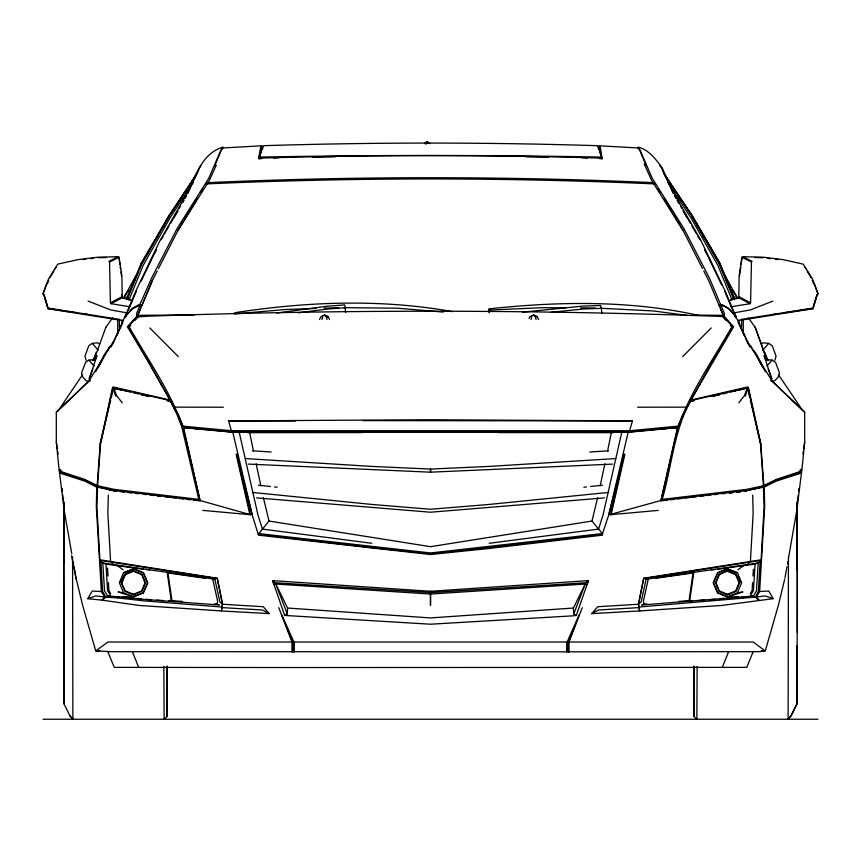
<?xml version="1.0" encoding="UTF-8"?>
<svg xmlns="http://www.w3.org/2000/svg" width="861" height="861" viewBox="0 0 861 861"><rect width="100%" height="100%" fill="white"/><g stroke="black" fill="none" stroke-linecap="round" stroke-linejoin="round"><path stroke-width="1.29" d="M72.561 556.949L72.873 718.72L70.021 715.943M797.361 502.867L797.082 703.695L790.979 715.943L788.127 718.72L788.439 556.949M797.329 632.286L797.286 502.932M63.714 502.932L63.918 703.695L70.29 716.46L73.163 719.236M64.144 672.344L63.918 703.695M167.271 666.188L166.98 715.943L166.743 667.006M694.257 667.006L694.02 715.943L693.729 666.188M697.13 666.457L696.883 718.72M796.855 569.681L797.017 501.802M694.041 666.36L693.751 716.287L696.603 719.086M731.032 306.774L750.049 303.685L750.577 302.835L751.47 262.035L741.967 257.267L739.136 275.821L738.803 296.647L738.221 297.475L730.354 299.639M797.135 645.632L796.855 702.974M164.397 719.086L167.249 716.287L167.357 666.618M114.836 491.018L98.165 486.842L97.541 485.733L100.522 444.072L112.834 388.171L113.534 387.654L170.187 400.613L176.946 414.356L181.865 427.142L198.773 499.358L200.118 500.865L183.102 427.347C170.478 391.271 147.597 359.317 128.763 326.104L137.147 316.902L149.674 316.138C340.665 309.443 531.937 309.626 722.928 316.514L732.248 326.104C713.403 359.306 690.533 391.271 677.908 427.347L660.893 500.865L662.227 499.358C671.828 466.565 673.7 430.823 690.813 400.613L747.477 387.654L748.166 388.171L760.489 444.082L763.47 485.733L762.846 486.842L744.227 491.244M202.787 510.39L250.476 514.717L236.753 454.231L252.241 514.975L258.192 534.283L259.086 535.208L430.5 554.527L488.714 548.511L601.936 535.208L602.388 533.583L591.991 521.045L597.663 497.518M71.786 553.86L64.274 510.842L59.108 469.557L60.69 473.356L84.841 481.148L96.744 487.1L96.335 506.914L101.361 591.529L104.59 596.996L101.975 600.149L87.8 598.686L92.267 591.023L101.361 591.529M108.303 495.118L107.851 513.404L110.595 561.469L217.252 578.258L222.547 604.25L221.374 610.944L139.622 605.487L101.975 600.149L107.625 596.049L110.531 595.586L107.571 590.614L105.946 564.084L102.825 563.019L99.876 559.79L96.927 507.032L97.594 487.165L98.165 486.842L97.175 485.604L84.862 479.459L60.141 471.268L58.882 467.652L56.309 442.005L56.309 412.258L88.726 381.272L113.9 340.816L119.066 329.472M121.993 322.477L122.079 319.991M345.627 312.435L344.734 304.902L326.889 306.236L276.855 313.017M430.898 591.324L272.593 580.615L275.229 582.746L430.5 592.594L430.5 605.38L430.5 592.594L585.781 582.746L588.418 580.615L430.102 591.324M287.273 613.893L287.563 608.038L275.229 582.746L287.273 613.893L284.69 615.443L272.593 580.615L273.938 584.479M753.698 564.084L758.175 563.029L761.135 559.79L764.073 507.032L763.416 487.165L762.846 486.842L763.847 485.604L776.159 479.459L800.859 471.268L802.118 467.652L804.691 442.005L804.691 412.258L772.285 381.272L747.1 340.816L741.934 329.472M755.065 564.084L753.44 590.614L750.491 595.586L753.386 596.049L759.047 600.149L756.421 596.996L759.639 591.529L768.733 591.023L773.2 598.686L721.378 605.487L639.637 610.944L638.464 604.25L643.748 578.258L750.405 561.469L753.149 513.404L752.697 495.118M752.568 582.649L752.083 590.614L750.308 593.595M752.977 576.02L753.375 569.39M759.639 591.529L764.665 506.914L764.256 487.1L776.17 481.148L800.321 473.356L801.903 469.557L796.737 510.842L788.536 557.767M97.175 485.604L100.167 444.028L112.608 387.418L113.458 387.03L169.854 399.988L178.431 415.529L183.533 427.669L231.146 432.136L248.269 432.136M222.547 604.25L263.283 606.725L269.321 613.624L221.374 610.944L222.45 603.776L217.252 578.258M720.366 306.699L720.571 304.45L709.658 278.598L683.882 228.499L652.251 178.292L639.734 149.427L637.614 147.425M796.737 510.842L797.501 502.921M797.749 500.273L798.255 494.989M798.631 491.028L798.89 488.391M725.845 320.206L723.455 317.483L724.499 313.716L720.861 305.128C734.971 308.658 739.89 324.92 744.916 336.705L738.114 322.509M686.368 601.419L688.983 601.161L693.083 572.673M688.983 601.161L689.672 601.161L693.923 571.629M802.926 453.962L803.324 451.304M803.711 448.646L804.691 442.005M739.502 275.768L740.815 266.921M741.192 264.392L741.967 257.267L742.763 256.707L762.911 257.181L783.058 259.645L803.205 264.123L812.515 279.061L817.95 293.805L817.573 295.086M727.491 568.906L737.554 572.813L741.59 582.822L737.468 592.745L727.588 596.867L717.622 592.766L713.457 582.822L717.719 572.683L727.491 568.906L737.554 572.813L727.513 570.735L718.967 574.276L715.426 582.822L718.967 591.346L727.513 594.886L736.069 591.346L739.61 582.822L736.069 574.276L727.513 570.735L719.376 574.674L715.986 582.822L719.376 590.947L727.513 594.327L735.671 590.947L739.05 582.822L735.671 574.674L727.513 571.306M489.145 312.586L489.22 308.862C558.875 301.318 630.252 300.198 698.96 315.47M784.92 578.194L786.954 566.71M787.406 564.149L787.858 561.598M261.604 158.628L258.924 158.768L258.591 158.144L260.657 147.285L261.787 145.778L222.967 147.963L221.837 149.491M200.043 500.564L183.533 427.669M322.025 319.528L322.746 316.052M607.532 451.261L611.45 432.136M531.054 319.528L531.775 316.052M638.464 604.25L597.728 606.725L591.679 613.624L639.637 610.944L638.561 603.776L643.748 578.258M600.16 485.852L604.885 463.756M192.692 183.102L193.682 178.485L194.963 176.57L168.013 217.887L141.021 265.64L127.514 298.627M682.569 415.529L677.467 427.669L629.865 432.136L621.803 432.147L602.98 515.244L598.567 529.084L489.242 543.291M628.196 432.157L608.759 514.975L601.936 535.208M646.137 579.259L648.172 579.582L643.382 601.312L643.92 604.121L641.671 604.992L753.386 596.049L756.485 590.818L758.175 563.029L646.137 579.259L641.101 602.054L638.561 603.776M658.213 510.39L610.535 514.717L624.257 454.231L608.759 514.975M660.968 500.564L677.467 427.669M195.189 176.892L195.436 175.816L170.5 214.034M624.882 454.177L611.224 514.221L661.14 500.445L747.596 490.415L763.416 487.165M113.361 388.849L112.608 387.418M100.167 444.028L110.606 400.397M111.22 397.836L112.447 392.702M199.774 500.833L200.129 500.155M784.608 579.475L778.419 605.111L765.3 650.808L761.264 650.808M295.269 421.018L228.563 420.921L430.5 419.727L632.437 420.921L362.879 420.62M632.437 420.921L629.273 431.964L312.403 432.061M262.734 148.63L262.734 146.478L258.924 158.768L262.476 147.199L263.617 145.692C374.783 142.205 486.228 142.205 597.405 145.692L598.535 147.199L602.087 158.768L599.396 158.628M816.917 295.065L812.87 308.744L817.132 294.591L812.87 308.744L737.662 320.669M800.472 469.536L799.212 472.657L775.115 480.632L762.846 486.842L764.256 487.1M774.868 360.318L776.062 356.206L772.22 345.713L768.658 343.367L763.524 342.796L761.598 343.926M284.69 615.443L430.5 624.214L572.705 615.852L576.31 615.443L588.418 580.615L587.073 584.479M582.273 607.662L568.906 642.198L568.906 651.831L110.337 651.669L95.915 650.808L107.905 642.005L753.106 642.005L765.085 650.808L759.359 651.648L568.906 651.831M89.404 378.754L96.927 355.615L95.076 360.307M93.86 360.393L105.892 327.148M92.913 360.684L96.195 352.321M745.228 396.189L748.166 388.171L747.585 388.623M47.387 283.893L48.754 280.169M43.437 295.086L43.05 293.805L48.496 279.061L57.795 264.123L77.942 259.645L98.1 257.181L118.248 256.707L119.033 257.267L121.875 275.811L122.197 296.647L122.779 297.475L130.646 299.639M46.838 283.269L43.05 293.805M573.738 613.893L585.781 582.746L573.448 608.038L573.738 613.893L576.31 615.443M747.477 387.654L744.442 395.511L738.824 402.819M221.266 150.266L214.593 166.022M722.282 667.404L728.729 651.411M143.389 592.766L133.423 596.856L123.532 592.745L119.41 582.822L123.457 572.813L133.487 568.766L143.432 572.877L147.554 582.822L143.389 592.766L133.423 596.856L122.553 596.824L124.996 597.082M753.31 651.336L746.767 667.372L292.094 667.544L114.244 667.372L107.7 651.336M129.021 299.854L143.023 265.64L170.026 217.887L193.316 182.145M126.545 298.821L141.204 263.165M140.526 308.572L137.599 315.686L152.397 280.449L157.262 270.935M121.961 582.822L125.329 574.674L133.487 571.306L141.645 574.674L145.025 582.822L141.645 590.947L133.487 594.327L125.329 590.947L121.39 582.822L124.942 574.276L133.487 570.735L142.033 574.276L145.574 582.822L142.033 591.346L133.487 594.886L124.942 591.346L121.39 582.822M193.929 179.583L198.708 169.735M126.685 299.553L129.72 292.299M130.732 289.877L135.78 277.78M136.791 275.359L138.309 271.732M139.31 269.31L142.345 262.056M152.397 280.449L141.914 305.44L140.429 304.45L138.718 304.783L132.583 308.195L125.179 316.31L126.093 316.654L124.544 317.365L116.106 336.705L122.886 322.509M199.278 168.175L187.773 193.305M127.234 312.769L125.179 316.31L136.07 290.523L160.081 240.445L188.839 190.346M128.267 310.337L136.501 290.846M139.181 306.204L151.364 278.598L177.129 228.499L208.76 178.292L221.266 149.427L223.397 147.425M125.146 317.784L124.544 317.365L132.379 308.819L140.149 305.128L136.501 313.716L137.556 317.483L135.166 320.206M111.22 346.929L113.9 340.816M143.346 592.798L147.78 582.736L143.292 572.683L133.509 568.906L123.457 572.813L133.487 570.735L133.487 571.306M682.375 416.024L710.982 363.945L732.216 327.567L730.257 325.21M717.719 572.683L713.22 582.736L717.654 592.798M112.866 343.862L115.568 337.899M216.283 165.129L209.352 180.401L177.947 230.479L158.478 268.557M187.59 193.402C195.092 176.085 202.475 152.914 222.967 147.123M155.012 252.639L156.121 250.239M723.455 317.343L724.392 315.32L694.956 315.126M59 409.535L82.656 374.578M141.053 281.332L156.444 249.238M108.486 348.985L110.316 345.842M107.614 350.761L108.034 349.91M796.834 704.19L790.71 716.46L787.847 719.236M529.031 318.57L529.978 316.676L533.562 314.932L537.146 316.676L538.566 319.517M319.528 319.517L320.959 316.676L324.522 314.932L328.106 316.676L329.537 319.517M95.657 371.694L103.923 355.507M98.132 367.443L104.719 354.56M56.309 412.258L88.726 381.272M102.922 358.445L99.811 364.429M97.196 368.766L105.16 354.291M139.74 305.903L140.149 305.128M137.556 317.483L138.072 316.514M135.661 275.972L124.576 296.432L128.902 289.866M639.163 149.491L638.033 147.963L599.224 145.778L600.343 147.285L602.087 158.768L598.266 146.478L598.266 148.63M173.965 217.672L177.893 210.741M185.093 198.03L186.406 195.716M161.104 239.756L163.095 236.269M164.429 233.944L169.1 225.819M170.435 223.494L177.764 210.719M179.099 208.394L180.433 206.08M185.104 197.944L186.439 195.619M141.172 263.262L168.896 215.605L196.685 174.471M147.263 254.264L148.609 251.95M156.713 238.045L158.058 235.72M162.783 227.616L164.128 225.291M690.813 400.613L689.898 401.527L693.794 400.623L689.898 401.527L733.647 326.76L724.187 316.31M49.873 277.791L53.834 271.021M55.158 268.761L56.471 266.512M143.012 260.915L163.073 226.594M164.408 224.312L169.09 216.305M234.106 313.985L234.859 312.715C306.699 301.608 380.53 298.713 452.326 311.607M170.187 400.613L171.113 401.527L167.217 400.623L171.113 401.527L128.784 327.567L130.7 325.264M177.947 230.479L192.918 205.704M194.285 203.444L196.319 200.064M201.087 192.186L203.131 188.807M182.058 222.945L183.436 220.717M185.492 217.37L186.869 215.142M188.236 212.915L190.303 209.567M192.358 206.22L193.736 203.992M195.103 201.765L197.169 198.417M770.81 380.713L771.919 378.592L768.206 369.089M107.517 350.201L109.584 346.972M104.138 355.119L106.872 350.868M119.41 582.822L124.942 574.276L125.329 574.674M179.206 201.474L182.188 196.997M185.169 192.52L187.407 189.162M191.131 183.576L193.359 180.218M123.327 298.057L127.783 291.362M747.8 564.568L749.382 562.233L760.166 560.522L758.412 591.335L755.183 597.125L639.153 607.027M762.771 350.341L768.658 343.367M766.957 366.011L772.059 360.124L775.621 362.481L779.463 372.974L778.269 377.064L774.696 380.788L771.402 381.348M105.86 327.266L112.565 317.924M199.849 167.411L200.979 165.882M123.338 320.669L48.13 308.744L47.968 308.044M263.348 497.518L269.009 521.045L258.192 534.283L372.275 547.725L430.5 553.741L488.736 547.725L602.808 534.283L602.388 533.583L430.5 552.956L258.623 533.583L259.086 535.208M126.18 297.981L127.751 296.227M682.665 356.637L711.218 327.944M735.671 574.674L736.069 574.276L741.59 582.822M424.904 143.518L427.239 141.764L429.574 143.518L427.239 141.764L424.904 143.518L426.077 144.131M92.794 369.089L89.081 378.592L90.19 380.713M217.23 578.517L100.845 560.522L102.599 591.335L105.817 597.125L117.44 597.878L118.807 596.727L143.615 599.353L219.34 604.992L217.08 604.121L217.629 601.312L212.828 579.582L214.884 579.259L219.899 602.054L222.45 603.776M136.813 316.31L127.353 326.76L148.964 362.815L169.854 399.988M763.847 485.604L760.844 444.028L748.413 387.418L734.39 391.185M737.92 569.799L743.796 565.548L754.107 564.246M123.091 390.334L112.834 388.171L115.772 396.189M735.854 317.784L736.467 317.365L734.907 316.654L735.821 316.321L724.93 290.523L700.919 240.445L672.161 190.346M659.817 165.377L661.937 167.389L673.42 193.402M719.086 305.44L720.571 304.45L722.293 304.783L728.428 308.195L735.821 316.321L733.766 312.769M99.413 343.926L97.487 342.796L92.353 343.356L88.791 345.713L84.948 356.206L86.143 360.318M94.086 359.554L88.941 360.124L85.669 362.126L81.537 372.974L82.742 377.064L86.304 380.788L89.609 381.348M591.679 613.624L598.567 609.986L639.056 607.597M129.979 306.774L110.961 303.685L110.423 302.835L122.197 296.647M110.961 303.685L122.779 297.475M108.884 261.367L118.248 256.707M205.854 184.297L206.812 183.888M717.579 572.877L727.513 568.766M772.898 301.081L750.329 309.938L733.637 312.941M326.319 317.3L328.106 316.676L326.319 316.052L327.04 319.528M87.8 598.686L95.786 595.92L104.59 596.996M717.622 592.766L727.588 596.867L742.892 591.948L737.468 592.745M730.494 300.166L738.286 298.035M763.47 485.733L746.605 489.392L662.227 499.358M712.144 396.361L719.99 394.532M711.961 396.383L719.742 394.575M722.336 393.961L727.523 392.756M730.117 392.153L735.316 390.937M737.909 390.334L746.993 388.214M691.146 399.988L747.552 387.03L748.413 387.418M97.594 487.165L113.415 490.415L199.87 500.445L250.476 514.717M96.744 487.1L98.165 486.842L85.885 480.632L61.798 472.657L60.528 469.536M610.535 514.717L612.451 514.404M741.181 319.431L813.15 308.055M749.382 562.233L643.78 578.517M591.991 521.045L430.5 546.681L269.009 521.045M750.405 561.469L761.135 559.79M791.474 311.704L794.036 311.316M796.608 310.929L813.301 308.399M730.3 567.571L743.796 565.548M729.073 567.754L717.87 569.229M248.56 514.404L249.776 514.221L236.14 454.177M746.164 491.018L747.057 490.888M656.028 578.258L692.89 572.974M774.243 314.125L776.913 313.748M786.233 312.457L788.902 312.091M551.169 312.274L583.607 308.97L601.462 308.356L601.71 313.06M82.99 259.602L85.54 259.29M90.631 258.666L93.182 258.354M756.421 596.996L765.225 595.92L773.2 598.686M662.206 500.715L667.458 500.112M670.084 499.8L674.55 499.294M677.209 498.982L681.901 498.433M684.527 498.132L689.779 497.518M691.867 497.281L696.345 496.765M699.864 496.356L704.223 495.85M706.849 495.549L710.788 495.086M714.512 494.655L717.353 494.332M722.508 493.73L725.231 493.418M732.937 492.535L729.17 492.955L733.098 492.514M736.704 492.105L740.471 491.674M737.016 492.061L740.934 491.62M597.717 534.885L601.947 534.412M287.563 608.038L430.5 617.929L573.448 608.038M583.866 487.218L586.535 486.928M590.538 486.497L602.56 485.217M719.871 598.782L723.681 598.384M727.48 597.986L731.14 597.599M736.015 597.082L738.458 596.824L727.588 596.867M522.498 312.166L582.736 306.118L600.601 305.504L601.462 308.356M711.218 569.896L715.211 569.498M297.981 312.844L326.771 309.121L344.615 307.786M677.898 426.141L629.908 430.715L231.103 430.715L183.124 426.141M629.273 431.964L677.908 427.347L664.617 428.606M608.662 492.417L489.242 504.438L430.5 509.26L371.769 504.438L252.338 492.417M235.419 313.867L285.497 309.519L316.116 308.432M604.476 497.884L430.5 512.22L256.535 497.884M643.899 604.024L646.579 603.819M678.683 601.43L692.061 600.44M689.672 601.161L692.319 600.967M697.614 600.58L704.223 600.095M709.518 599.708L714.802 599.321M585.146 584.049L430.974 594.015M589.785 452.025L608.576 450.787M273.669 157.961L279.039 157.671M615.723 458.569L489.123 466.414L430.5 469.073L371.877 466.414L245.277 458.569M258.591 158.144C373.125 154.776 487.886 154.776 602.42 158.144M489.005 310.1L541.87 307.7L565.935 307.818M612.655 464.101L430.532 472.183L248.355 464.101M207.415 182.64C356.013 176.096 504.987 176.074 653.585 182.65M206.091 183.92C355.571 177.301 505.429 177.301 654.909 183.92M324.113 308.152L338.75 307.635M628.907 431.964L629.585 431.942M98.272 257.73L106.118 257.525M259.828 157.089C373.599 154.937 487.401 154.937 601.172 157.089M312.435 157.143L335.155 156.777M194.155 314.954L136.608 315.32L137.545 317.343M637.635 407.21L685.883 407.145M426.077 142.883L428.401 142.883M178.27 415.196L183.102 427.347L231.738 431.964L496.786 431.888M247.613 432.685L361.566 432.609M613.387 432.685L498.121 432.609M105.946 564.084L107.313 564.084M145.025 582.822L145.574 582.822M715.426 582.822L715.986 582.822M739.05 582.822L739.61 582.822M168.681 600.967L174.632 601.419M99.736 650.808L95.7 650.808L82.581 605.111L76.392 579.475M43.05 719.236L817.95 719.236M175.117 407.145L223.365 407.21M612.741 432.136L621.803 432.147M580.637 307.894L595.338 307.969M344.088 307.678L397.448 308.195L443.318 312.08M525.845 156.777L548.565 157.143M754.903 257.525L762.738 257.73M231.426 431.942L232.093 431.964M600.601 308.238L653.305 310.95L687.541 315.481M581.961 157.671L587.331 157.961M430.425 594.036L275.854 584.049M221.955 607.597L262.433 609.986L269.321 613.624M118.807 596.727L107.625 596.049L104.525 590.818L102.825 563.019L214.884 579.259M252.445 450.787L271.237 452.025M146.209 599.321L151.493 599.708M156.777 600.095L163.396 600.58M168.95 600.44L182.317 601.43M214.421 603.819L217.101 604.024M221.847 607.027L143.206 600.784L117.44 597.878M183.102 427.347L196.394 428.606M143.141 569.229L131.927 567.754M145.8 569.498L149.792 569.896M137.329 598.384L141.129 598.782M129.86 597.599L133.52 597.986M258.451 485.217L270.472 486.497M274.476 486.928L277.145 487.218M766.925 359.554L772.059 360.124M259.064 534.412L263.294 534.885M116.773 491.244L108.594 489.737M120.066 491.62L124.307 492.105M128.074 492.535L131.841 492.955M135.78 493.418L138.503 493.73M143.658 494.332L146.488 494.655M150.223 495.086L154.162 495.549M156.788 495.85L161.147 496.356M164.666 496.765L169.133 497.281M171.231 497.518L176.483 498.132M179.11 498.433L183.791 498.982M186.45 499.294L190.927 499.8M193.553 500.112L198.805 500.715M198.773 499.358L114.416 489.392L97.541 485.733M767.829 258.354L770.38 258.666M775.47 259.29L778.021 259.602M106.904 564.246L130.7 567.571M371.769 543.291L262.433 529.084L258.02 515.244L239.197 432.147M72.109 312.091L74.778 312.457M84.098 313.748L86.757 314.125M168.11 572.974L204.972 578.258M123.532 592.745L118.118 591.948L133.423 596.856M47.699 308.399L64.403 310.929M66.975 311.316L69.537 311.704M99.876 559.79L110.595 561.469M47.85 308.055L48.13 308.744L43.879 294.591L47.85 308.055L119.83 319.431M127.374 312.941L110.682 309.928L88.102 301.081M113.534 388.15L126.621 391.185M141.01 394.532L148.867 396.361M125.695 390.937L130.883 392.153M133.477 392.756L138.664 393.961M141.269 394.575L149.05 396.383M122.714 298.035L130.517 300.166M638.033 147.123C647.849 149.265 654.328 157.649 660.236 165.097M537.146 316.676L535.348 316.052L536.059 319.528M654.199 183.888L655.146 184.297M742.763 256.707L752.127 261.367M720.861 305.128L721.819 306.204M738.803 296.647L750.577 302.835M738.221 297.475L750.049 303.685M117.204 565.548L123.101 569.799M750.684 345.842L752.514 348.985M742.204 596.727L743.57 597.878M764.805 352.321L768.087 360.684M772.285 381.272L804.691 412.258M149.803 327.944L178.345 356.637M88.941 360.124L94.053 366.011M92.353 343.356L98.24 350.341M733.249 296.227L734.82 297.981M660.882 500.155L661.226 500.833M114.007 388.214L113.534 387.654L116.569 395.511L122.197 402.819M324.522 314.932L325.727 316.514M533.562 314.932L534.756 316.514M660.032 165.882L661.151 167.411M748.446 317.924L755.162 327.266L767.043 360.146M662.292 169.735L667.081 179.583M778.355 374.578L802 409.535M111.618 562.233L113.2 564.568M666.037 176.57L667.329 178.485L668.319 183.102M667.652 180.218L669.88 183.576M673.614 189.162L675.842 192.52M678.823 196.997L681.804 201.474M733.217 291.362L737.673 298.057M732.108 289.866L736.435 296.432L725.349 275.972M667.684 182.145L690.996 217.887L717.988 265.64L731.99 299.854M754.139 350.868L756.873 355.119M755.84 354.291L763.804 368.766M702.522 268.557L683.064 230.479L651.648 180.401L644.189 163.945M663.831 198.417L665.897 201.765M667.264 203.992L668.642 206.22M670.697 209.567L672.764 212.915M674.131 215.142L675.508 217.37M677.564 220.717L678.942 222.945M657.869 188.807L659.913 192.186M664.681 200.064L666.726 203.444M668.082 205.704L670.127 209.083M671.494 211.332L683.064 230.479M110.703 593.595L108.927 590.614L108.443 582.649M804.529 266.523L805.853 268.772M807.177 271.032L811.137 277.791M691.921 216.305L696.603 224.312M697.937 226.594L717.999 260.915M696.883 225.291L698.228 227.616M702.953 235.72L704.298 238.045M712.391 251.95L713.737 254.264M673.237 193.305L661.722 168.175M674.572 195.619L675.907 197.944M679.243 203.756L677.241 200.269L678.533 202.647M680.577 206.08L681.912 208.394M683.247 210.719L690.576 223.494M691.91 225.819L696.581 233.944M697.916 236.269L699.918 239.756M674.604 195.716L675.917 198.03M683.117 210.741L687.046 217.672M722.928 316.514L723.455 317.483M761.199 364.429L758.078 358.445M757.077 355.518L765.354 371.694M762.878 367.443L756.292 354.56M703.738 270.935L708.603 280.449L723.401 315.686L720.474 308.572M231.738 431.964L228.563 420.921M752.966 349.91L753.386 350.761M704.567 249.238L721.647 284.905M720.571 304.45L721.26 305.903M704.879 250.239L705.988 252.639M646.417 166.022L639.734 150.266M745.454 337.899L748.144 343.862M747.1 340.816L749.791 346.929M724.499 290.846L732.733 310.337M718.666 262.056L724.219 275.359M725.231 277.78L730.279 289.877M731.29 292.299L734.325 299.553M734.465 298.821L719.839 263.262L692.169 215.68L664.326 174.471L692.169 215.68L719.807 263.165L734.433 298.724M733.486 298.627L719.979 265.64L692.987 217.887L665.585 175.816L665.822 176.892M132.271 651.411L138.718 667.404M765.935 360.307L764.084 355.615L771.617 378.754M814.172 283.269L817.95 293.805M812.257 280.169L813.623 283.893M755.119 327.148L767.14 360.393M278.738 607.662L292.094 642.198L292.094 651.831M44.094 295.065L47.613 306.86M748.564 392.702L749.791 397.836M750.405 400.397L760.844 444.028M252.241 514.975L232.804 432.157M256.126 463.756L260.851 485.852M249.561 432.136L253.478 451.261M71.571 555.7L76.188 579.475M73.153 561.598L73.605 564.149M74.046 566.71L76.08 578.194M119.819 264.392L119.033 257.267L109.541 262.035L110.423 302.835M120.196 266.921L120.572 269.45M120.949 271.979L121.509 275.768M56.309 442.005L57.289 448.646M57.676 451.304L58.074 453.962M167.917 572.673L172.017 601.161M167.077 571.629L171.328 601.161M62.121 488.391L62.369 491.028M62.756 494.989L63.262 500.273M63.51 502.921L64.274 510.842M140.429 304.45L140.644 306.699M107.55 568.066L108.034 576.02M489.22 308.862L489.414 312.597M738.932 319.991L739.018 322.477M797.082 703.695L796.855 672.344M121.831 294.527L121.875 297.206M167.249 716.287L166.969 666.36M64.144 702.974L63.649 502.867M164.117 718.72L163.87 666.457M693.751 716.287L693.654 666.618M63.983 501.802L64.144 563.137M743.28 319.625L743.28 333.476M741.644 319.625L741.644 327.202M727.513 594.327L727.513 594.886M599.224 145.778L599.224 147.931M568.508 651.831L568.508 642.198L579.141 614.862L567.055 642.198L567.055 651.831M566.646 642.198L566.646 651.831M294.354 642.198L294.354 651.831M293.956 651.831L293.956 642.198L281.859 614.862L292.492 642.198L292.492 651.831M261.787 145.778L261.787 147.931M133.487 594.327L133.487 594.886M119.367 319.625L119.367 327.202M117.72 319.625L117.72 333.476M430.5 469.342L430.532 472.183L430.5 469.342M183.791 200.333L182.478 202.647L183.77 200.269"/></g></svg>
